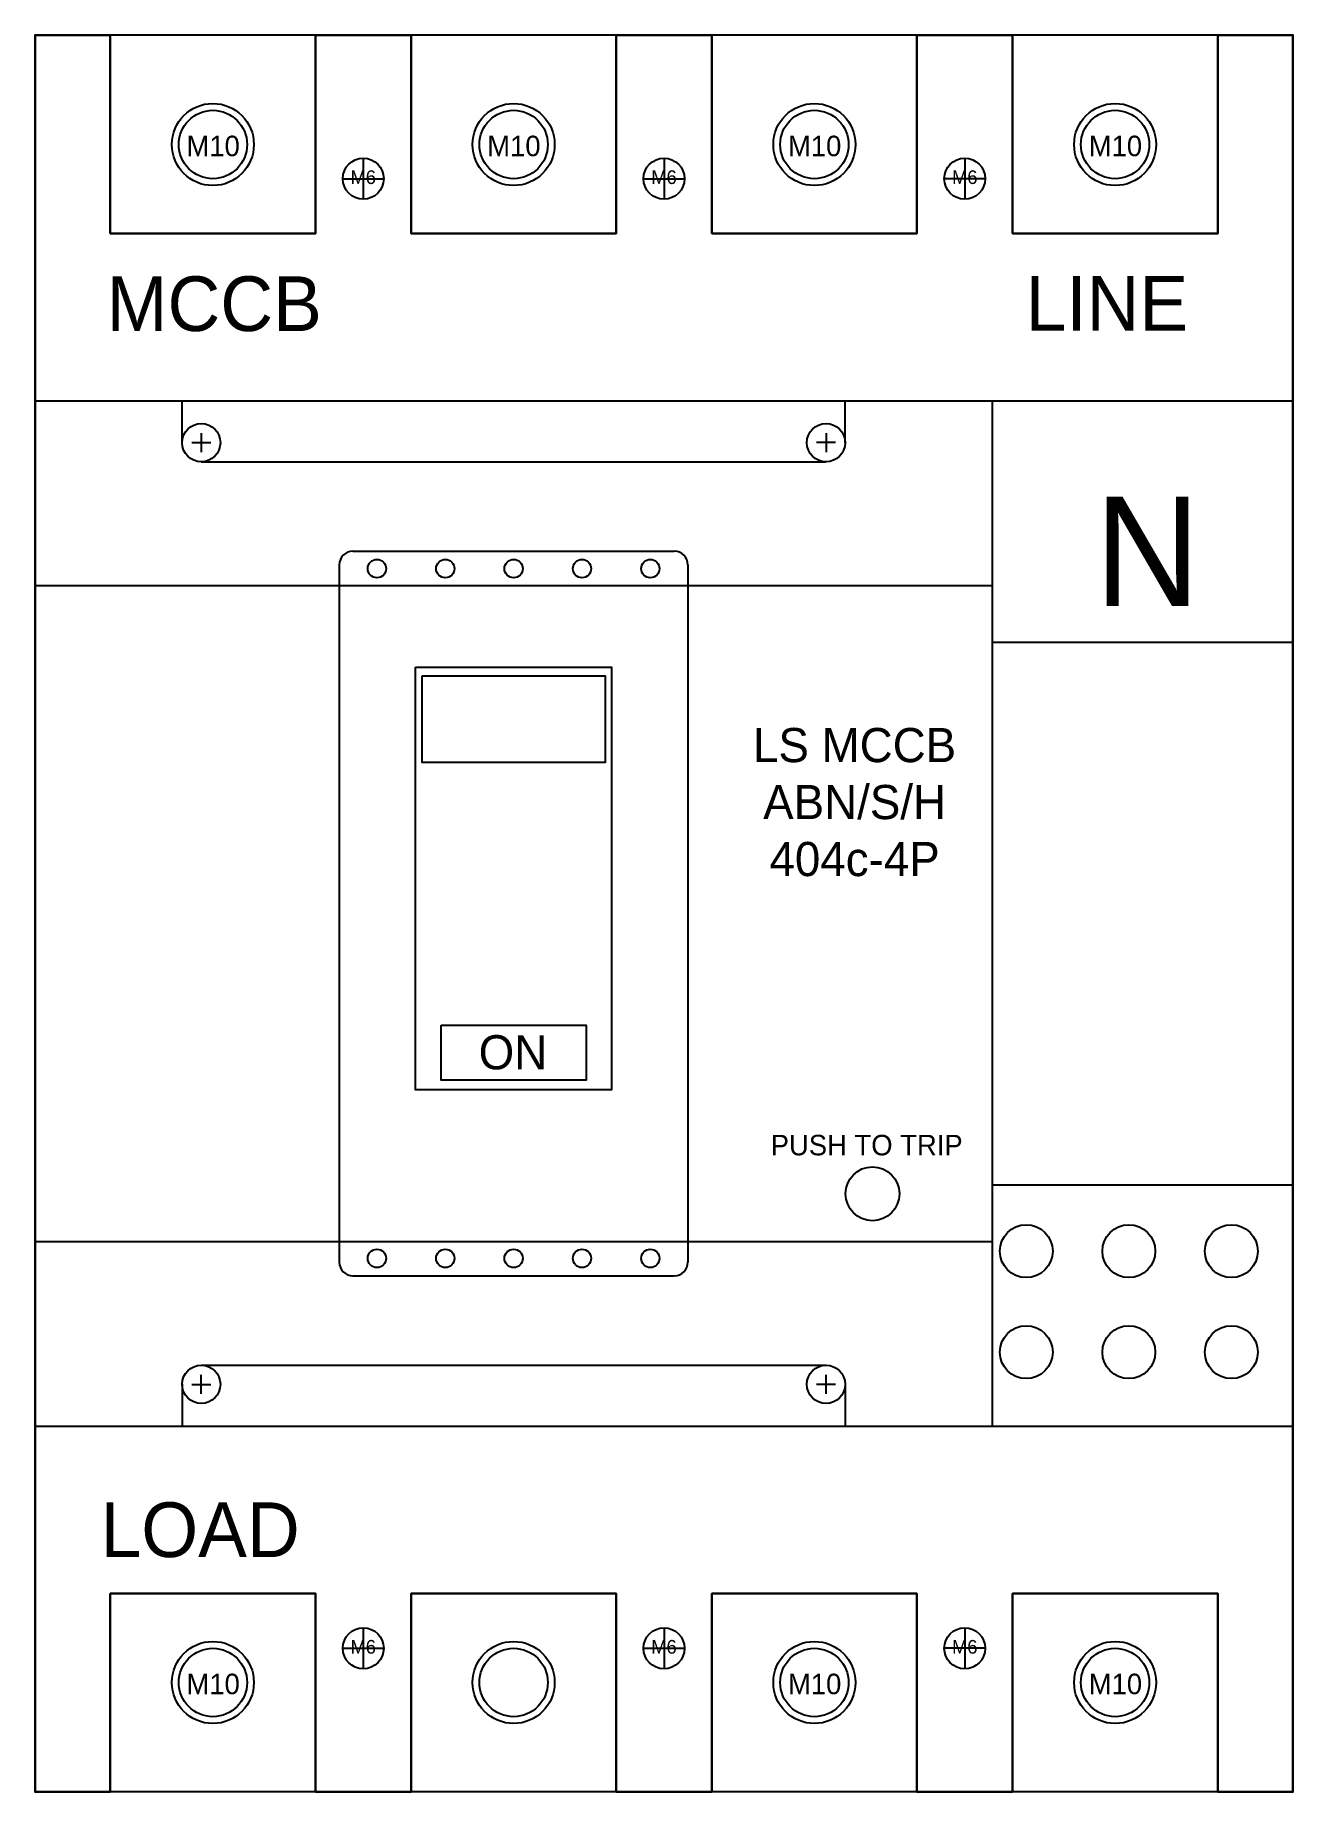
# Model space of a CAD drawing. Header units: millimetres. Extents: x 0 to 184, y 0 to 257.
import ezdxf

# ---------------------------------------------------------------- set-up
doc = ezdxf.new("R2010")
doc.units = ezdxf.units.MM

# ---------------------------------------------------------------- blocks, each defined once
blk = doc.blocks.new('1 400AF 4P')
at = {"color": 4}
for p, q in [((48, -18), (48, -24)), ((92, -18), (92, -24)), ((136, -18), (136, -24)), ((45, -21), (51, -21)), ((89, -21), (95, -21)), ((139, -21), (133, -21)), ((48, -233), (48, -239)), ((92, -233), (92, -239)), ((136, -233), (136, -239)), ((45, -236), (51, -236)), ((89, -236), (95, -236)), ((139, -236), (133, -236))]:
    blk.add_line(p, q, dxfattribs=at)
for p, q in [((0, -53.5), (140, -53.5)), ((21.5, -59.62), (21.5, -53.5)), ((118.5, -59.62), (118.5, -53.5)), ((140, -53.5), (140, -203.5)), ((140, -53.5), (184, -53.5)), ((24.3, -58.22), (24.3, -61.03)), ((115.7, -58.22), (115.7, -61.03)), ((22.9, -59.59), (25.7, -59.59)), ((117.1, -59.59), (114.3, -59.59)), ((24.3, -62.43), (115.7, -62.43)), ((46.5, -75.5), (93.5, -75.5)), ((44.5, -77.5), (44.5, -179.5)), ((95.5, -77.5), (95.5, -179.5)), ((0, -80.5), (140, -80.5)), ((140, -88.82), (184, -88.82)), ((140, -168.18), (184, -168.18)), ((0, -176.5), (140, -176.5)), ((46.5, -181.5), (93.5, -181.5)), ((24.3, -194.57), (115.7, -194.57)), ((21.5, -197.38), (21.5, -203.5)), ((22.9, -197.41), (25.7, -197.41)), ((24.3, -198.78), (24.3, -195.97)), ((117.1, -197.41), (114.3, -197.41)), ((115.7, -198.78), (115.7, -195.97)), ((118.5, -197.38), (118.5, -203.5)), ((0, -203.5), (140, -203.5)), ((140, -203.5), (184, -203.5))]:
    blk.add_line(p, q)
at = {"lineweight": 30}
for points in [[(11, 0), (0, 0), (0, -257), (11, -257)], [(11, 0), (11, -29), (41, -29), (41, 0)], [(55, 0), (41, 0)], [(55, 0), (55, -29), (85, -29), (85, 0)], [(99, 0), (85, 0)], [(99, 0), (99, -29), (129, -29), (129, 0)], [(143, 0), (129, 0)], [(143, 0), (143, -29), (173, -29), (173, 0)], [(173, -257), (184, -257), (184, 0), (173, 0)], [(11, -257), (11, -228), (41, -228), (41, -257)], [(55, -257), (55, -228), (85, -228), (85, -257)], [(99, -257), (99, -228), (129, -228), (129, -257)], [(143, -257), (143, -228), (173, -228), (173, -257)], [(55, -257), (41, -257)], [(99, -257), (85, -257)], [(143, -257), (129, -257)]]:
    blk.add_lwpolyline(points, dxfattribs=at)
for points in [[(0, 0), (11, 0)], [(173, 0), (184, 0)], [(0, -257), (11, -257)], [(173, -257), (184, -257)]]:
    blk.add_lwpolyline(points)
for points in [[(55.67, -92.45), (84.33, -92.45), (84.33, -154.3), (55.67, -154.3)], [(56.6, -93.75), (83.4, -93.75), (83.4, -106.4), (56.6, -106.4)], [(59.4, -144.84), (80.6, -144.84), (80.6, -152.88), (59.4, -152.88)]]:
    blk.add_lwpolyline(points, close=True)
for centre, radius in [((26, -16), 5), ((70, -16), 5), ((114, -16), 5), ((158, -16), 5), ((24.3, -59.62), 2.8), ((115.7, -59.62), 2.8), ((50, -78.04), 1.34), ((60, -78.04), 1.34), ((70, -78.04), 1.34), ((80, -78.04), 1.34), ((90, -78.04), 1.34), ((122.5, -169.5), 3.94), ((145, -177.9), 3.87), ((160, -177.9), 3.87), ((175, -177.9), 3.87), ((50, -178.96), 1.34), ((60, -178.96), 1.34), ((70, -178.96), 1.34), ((80, -178.96), 1.34), ((90, -178.96), 1.34), ((145, -192.68), 3.87), ((160, -192.68), 3.87), ((175, -192.68), 3.87), ((24.3, -197.38), 2.8), ((115.7, -197.38), 2.8), ((26, -241), 5), ((70, -241), 5), ((114, -241), 5), ((158, -241), 5)]:
    blk.add_circle(centre, radius)
for centre, start, end in [((46.5, -77.5), 90, 180), ((93.5, -77.5), 0, 90), ((46.5, -179.5), 180, 270), ((93.5, -179.5), 270, 0)]:
    blk.add_arc(centre, 2, start, end)
at = {"attachment_point": 1}
for s, width, insert, char_height in [('M10', 4.3031, (22.14, -14.71), 3), ('M10', 4.3031, (66.14, -14.71), 3), ('M10', 4.3031, (110.14, -14.71), 3), ('M10', 4.3031, (154.14, -14.71), 3), ('MCCB', 31.3587, (10.45, -35.29), 8), ('LINE', 31.3587, (144.91, -35.22), 8), ('N', 31.3587, (155, -67.5), 16), ('ON', 12.2384, (64.89, -146.3), 5), ('PUSH TO TRIP', 29.7133, (107.61, -160.88), 3), ('LOAD', 31.3587, (9.58, -214.65), 8), ('M10', 4.3031, (22.14, -239.71), 3), ('M10', 4.3031, (110.14, -239.71), 3), ('M10', 4.3031, (154.14, -239.71), 3)]:
    blk.add_mtext_dynamic_manual_height_columns(s, width=width, gutter_width=1, heights=[0], dxfattribs=dict(at, insert=insert, char_height=char_height))
at = {"color": 4, "char_height": 2}
for insert, attachment_point in [((46.14, -19.78), 1), ((93.86, -19.78), 3), ((137.86, -19.78), 3), ((46.14, -234.78), 1), ((90.14, -234.78), 1), ((134.14, -234.78), 1)]:
    blk.add_mtext_dynamic_manual_height_columns('M6', width=4.3031, gutter_width=1, heights=[0], dxfattribs=dict(at, insert=insert, attachment_point=attachment_point))
blk = doc.blocks.new('LS 400AF 4P')
at = {"color": 1}
for points in [[(11, -29), (41, -29), (41, 0), (11, 0)], [(11, -228), (41, -228), (41, -257), (11, -257)]]:
    blk.add_lwpolyline(points, close=True, dxfattribs=at)
at = {"color": 2}
for points in [[(55, -29), (85, -29), (85, 0), (55, 0)], [(55, -228), (85, -228), (85, -257), (55, -257)]]:
    blk.add_lwpolyline(points, close=True, dxfattribs=at)
at = {"color": 5}
for points in [[(99, -29), (129, -29), (129, 0), (99, 0)], [(99, -228), (129, -228), (129, -257), (99, -257)]]:
    blk.add_lwpolyline(points, close=True, dxfattribs=at)
at = {"color": 8}
for points in [[(143, -29), (173, -29), (173, 0), (143, 0)], [(143, -228), (173, -228), (173, -257), (143, -257)]]:
    blk.add_lwpolyline(points, close=True, dxfattribs=at)
at = {"color": 1}
for centre in [(26, -16), (26, -241)]:
    blk.add_circle(centre, 6, dxfattribs=at)
at = {"color": 2}
for centre in [(70, -16), (70, -241)]:
    blk.add_circle(centre, 6, dxfattribs=at)
at = {"color": 5}
for centre in [(114, -16), (114, -241)]:
    blk.add_circle(centre, 6, dxfattribs=at)
at = {"color": 8}
for centre in [(158, -16), (158, -241)]:
    blk.add_circle(centre, 6, dxfattribs=at)
at = {"color": 4}
for centre in [(48, -21), (92, -21), (136, -21), (48, -236), (92, -236), (136, -236)]:
    blk.add_circle(centre, 3, dxfattribs=at)
blk.add_blockref('1 400AF 4P', (0, 0))
at = {"insert": (101.04, -101.36), "char_height": 5, "attachment_point": 1}
blk.add_mtext_dynamic_manual_height_columns('\\pxqc;{\\C1;LS MCCB\\PABN/S/H\\P404c-4P}', width=37.6867, gutter_width=1, heights=[0], dxfattribs=at)

msp = doc.modelspace()

# ---------------------------------------------------------------- block references
msp.add_blockref('LS 400AF 4P', (0, 257))

doc.saveas('drawing.dxf')
